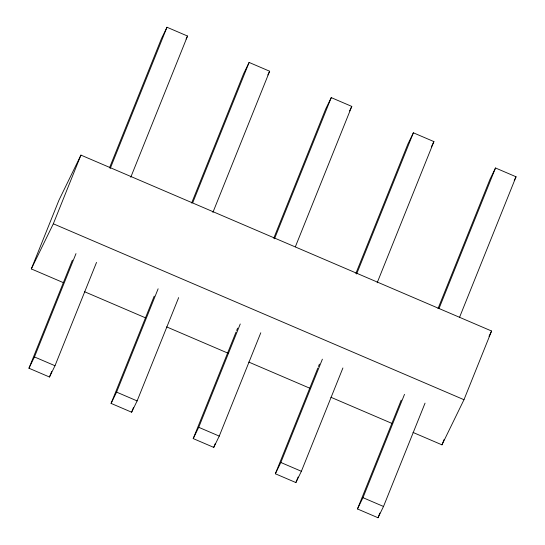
<?xml version="1.0" encoding="UTF-8"?>
<svg xmlns="http://www.w3.org/2000/svg" width="545" height="545" viewBox="0 0 545 545"><rect width="100%" height="100%" fill="white"/><g stroke="black" fill="none" stroke-linecap="round" stroke-linejoin="round"><path stroke-width="0.82" d="M63.39 282.657L31.324 268.923L58.935 200.233L80.939 155.107L491.59 331.026L463.979 399.71L441.968 444.843L413.028 432.444M31.324 268.923L53.328 223.791L80.939 155.107M96.526 262.411L54.991 365.736L49.486 377.017L28.96 368.222L72.396 260.163M109.49 167.88L161.49 38.532L166.995 27.25L187.528 36.045L130.773 177.227M28.96 368.222L34.458 356.934L75.993 253.616M110.24 168.432L166.995 27.25M49.486 377.017L51.707 371.492M178.658 297.597L137.122 400.916L131.618 412.197L111.085 403.402L154.208 296.139M191.622 203.067L243.622 73.718L249.12 62.437L269.652 71.231L212.897 212.414M111.085 403.402L116.589 392.121L158.125 288.796M192.685 202.829L249.12 62.437M131.618 412.197L133.518 407.469M260.789 332.777L219.254 436.102L213.749 447.384L193.216 438.589L236.019 332.109M236.653 330.529L237.606 328.165M273.753 238.254L325.747 108.898L331.251 97.616L351.784 106.411L295.349 246.803M193.216 438.589L198.721 427.307L240.256 323.982M274.496 238.799L331.251 97.616M213.749 447.384L215.336 443.439M342.914 367.964L301.378 471.282L295.88 482.563L275.348 473.769L317.83 368.079M318.464 366.506L319.418 364.135M355.878 273.433L407.878 144.084L413.382 132.803L433.915 141.598L377.16 282.78M275.348 473.769L280.845 462.487L322.381 359.169M356.628 273.985L413.382 132.803M295.88 482.563L298.095 477.045M425.046 403.143L383.51 506.469L378.005 517.75L357.472 508.955L401.229 400.112M438.01 308.62L490.01 179.264L495.514 167.983L516.04 176.778L459.605 317.176M357.472 508.955L362.977 497.674L404.513 394.348M439.072 308.381L495.514 167.983M378.005 517.75L379.913 513.015M441.968 444.843L444.189 439.311M186.056 39.056L187.528 36.045M267.82 74.992L269.652 71.231M349.583 110.928L351.784 106.411M431.347 146.864L433.915 141.598M514.207 180.545L516.04 176.778M488.981 336.381L491.59 331.026M53.328 223.791L463.979 399.71M84.509 291.704L145.522 317.844M166.641 326.891L228.43 353.364M248.772 362.071L309.778 388.21M330.897 397.257L391.909 423.397M34.458 356.934L54.991 365.736M116.589 392.121L137.122 400.916M198.721 427.307L219.254 436.102M280.845 462.487L301.378 471.282M362.977 497.674L383.51 506.469"/></g></svg>
